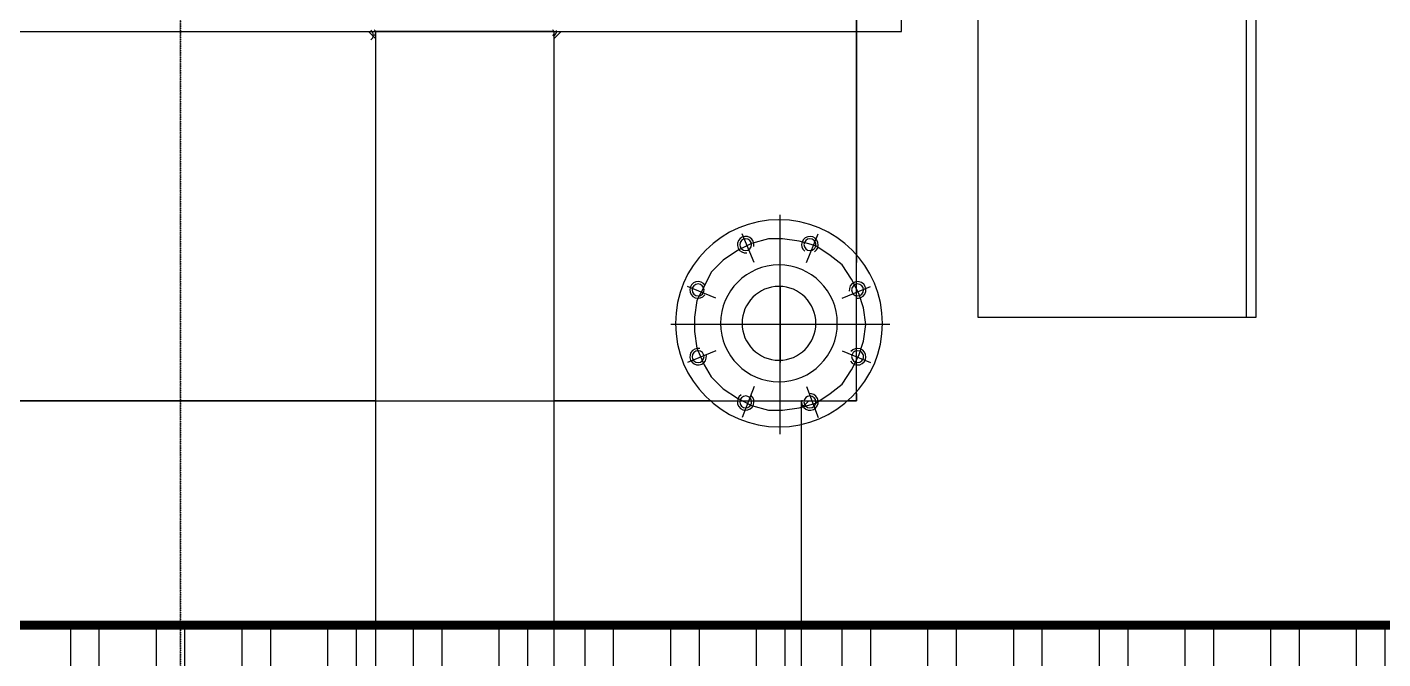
# Model space of a CAD drawing. Header units: inches. Extents: x 8618018 to 8935006, y 2431589 to 2567223.
# Drawn here: x 8819490 to 8820996, y 2501810 to 2502512 of the extents above; entities that cross this region are included whole.
import ezdxf

# ---------------------------------------------------------------- set-up
doc = ezdxf.new("R2010")
doc.units = ezdxf.units.IN
doc.header["$MEASUREMENT"] = 0
doc.linetypes.add('CENTER', pattern=[2, 1.25, -0.25, 0.25, -0.25])
for name, color, linetype in [('CEN', 252, 'CENTER'), ('EQ', 252, 'Continuous'), ('SKID', 252, 'Continuous')]:
    doc.layers.add(name, color=color, linetype=linetype)
doc.layers.add('CL', color=252, linetype='CENTER', lineweight=5)

# ---------------------------------------------------------------- blocks, each defined once
blk = doc.blocks.new('A$C1a45f9b6')
at = {"layer": 'CEN', "linetype": 'CENTER', "ltscale": 0.03}
blk.add_line((466.6, 2533.9), (466.6, -83.8), dxfattribs=at)
at = {"layer": 'EQ'}
for p, q in [((1217.5, 949.1), (1217.5, 2448.2)), ((1352.3, 2241.9), (1352.3, 1041.7)), ((1651.1, 1041.7), (1651.1, 2241.9)), ((1661.6, 1041.7), (1661.6, 2241.9)), ((1217.5, 1398.6), (1217.5, 1358.9)), ((1217.5, 1398.6), (1217.5, 1358.9)), ((1267.7, 1358.9), (1267.7, 1382.7)), ((1267.7, 1358.9), (1267.7, 1382.7)), ((-331.8, 1358.9), (1267.7, 1358.9)), ((-331.8, 1358.9), (1267.7, 1358.9)), ((683.4, 1351), (675.5, 1358.9)), ((675.5, 1358.9), (683.4, 1358.9)), ((675.5, 1358.9), (683.4, 1358.9)), ((683.4, 1351), (675.5, 1358.9)), ((675.5, 1358.9), (683.4, 1358.9)), ((675.5, 1358.9), (683.4, 1358.9)), ((881.7, 1358.9), (683.4, 1358.9)), ((683.4, 1358.9), (683.4, 29.1)), ((683.4, 1358.9), (683.4, 1351)), ((881.7, 1358.9), (683.4, 1358.9)), ((683.4, 1358.9), (683.4, 29.1)), ((683.4, 1358.9), (683.4, 1351)), ((881.7, 29.1), (881.7, 1358.9)), ((881.7, 1358.9), (889.6, 1358.9)), ((889.6, 1358.9), (881.7, 1351)), ((881.7, 1351), (881.7, 1358.9)), ((881.7, 1351), (881.7, 1358.9)), ((881.7, 29.1), (881.7, 1358.9)), ((881.7, 1358.9), (889.6, 1358.9)), ((889.6, 1358.9), (881.7, 1351)), ((881.7, 1351), (881.7, 1358.9)), ((881.7, 1351), (881.7, 1358.9)), ((1217.5, 1358.9), (1217.5, 1102.5)), ((1217.5, 1358.9), (1217.5, 1102.5)), ((1132.9, 912.1), (1132.9, 1155.3)), ((1132.9, 912.1), (1132.9, 1155.3)), ((1103.8, 1102.5), (1090.6, 1134.2)), ((1103.8, 1102.5), (1090.6, 1134.2)), ((1162, 1102.5), (1175.2, 1134.2)), ((1162, 1102.5), (1175.2, 1134.2)), ((1085.3, 1115.7), (1069.4, 1105.1)), ((1085.3, 1115.7), (1069.4, 1105.1)), ((1101.1, 1123.6), (1085.3, 1115.7)), ((1101.1, 1123.6), (1085.3, 1115.7)), ((1119.7, 1128.9), (1101.1, 1123.6)), ((1119.7, 1128.9), (1101.1, 1123.6)), ((1135.5, 1128.9), (1119.7, 1128.9)), ((1135.5, 1128.9), (1119.7, 1128.9)), ((1154, 1126.3), (1135.5, 1128.9)), ((1154, 1126.3), (1135.5, 1128.9)), ((1172.5, 1121), (1154, 1126.3)), ((1172.5, 1121), (1154, 1126.3)), ((1188.4, 1110.4), (1172.5, 1121)), ((1188.4, 1110.4), (1172.5, 1121)), ((1069.4, 1105.1), (1056.2, 1091.9)), ((1069.4, 1105.1), (1056.2, 1091.9)), ((1201.6, 1099.8), (1188.4, 1110.4)), ((1201.6, 1099.8), (1188.4, 1110.4)), ((1212.2, 1084), (1201.6, 1099.8)), ((1212.2, 1084), (1201.6, 1099.8)), ((1217.5, 957.1), (1217.5, 1102.5)), ((1217.5, 957.1), (1217.5, 1102.5)), ((1056.2, 1091.9), (1048.3, 1076)), ((1056.2, 1091.9), (1048.3, 1076)), ((1061.5, 1062.8), (1029.8, 1076)), ((1061.5, 1062.8), (1029.8, 1076)), ((1048.3, 1076), (1040.3, 1060.2)), ((1048.3, 1076), (1040.3, 1060.2)), ((1132.9, 1076), (1132.9, 991.4)), ((1201.6, 1062.8), (1233.3, 1076)), ((1201.6, 1062.8), (1233.3, 1076)), ((1220.1, 1068.1), (1212.2, 1084)), ((1220.1, 1068.1), (1212.2, 1084)), ((1040.3, 1060.2), (1037.7, 1041.7)), ((1040.3, 1060.2), (1037.7, 1041.7)), ((1225.4, 1052.2), (1220.1, 1068.1)), ((1225.4, 1052.2), (1220.1, 1068.1)), ((1037.7, 1041.7), (1037.7, 1025.8)), ((1037.7, 1041.7), (1037.7, 1025.8)), ((1228, 1033.7), (1225.4, 1052.2)), ((1228, 1033.7), (1225.4, 1052.2)), ((1352.3, 1041.7), (1661.6, 1041.7)), ((1254.5, 1033.7), (1011.3, 1033.7)), ((1254.5, 1033.7), (1011.3, 1033.7)), ((1037.7, 1025.8), (1040.3, 1007.3)), ((1037.7, 1025.8), (1040.3, 1007.3)), ((1175.2, 1033.7), (1087.9, 1033.7)), ((1225.4, 1015.2), (1228, 1033.7)), ((1225.4, 1015.2), (1228, 1033.7)), ((1220.1, 999.4), (1225.4, 1015.2)), ((1220.1, 999.4), (1225.4, 1015.2)), ((1061.5, 1004.6), (1029.8, 991.4)), ((1061.5, 1004.6), (1029.8, 991.4)), ((1040.3, 1007.3), (1048.3, 988.8)), ((1040.3, 1007.3), (1048.3, 988.8)), ((1201.6, 1004.6), (1233.3, 991.4)), ((1201.6, 1004.6), (1233.3, 991.4)), ((1212.2, 983.5), (1220.1, 999.4)), ((1212.2, 983.5), (1220.1, 999.4)), ((1048.3, 988.8), (1056.2, 975.6)), ((1048.3, 988.8), (1056.2, 975.6)), ((1201.6, 967.6), (1212.2, 983.5)), ((1201.6, 967.6), (1212.2, 983.5)), ((1056.2, 975.6), (1069.4, 962.3)), ((1056.2, 975.6), (1069.4, 962.3)), ((1103.8, 965), (1090.6, 930.6)), ((1103.8, 965), (1090.6, 930.6)), ((1162, 965), (1175.2, 930.6)), ((1162, 965), (1175.2, 930.6)), ((1188.4, 957.1), (1201.6, 967.6)), ((1188.4, 957.1), (1201.6, 967.6)), ((-281.6, 949.1), (1217.5, 949.1)), ((683.4, 949.1), (252.5, 949.1)), ((683.4, 949.1), (252.5, 949.1)), ((1056.2, 949.1), (881.7, 949.1)), ((1056.2, 949.1), (881.7, 949.1)), ((1056.2, 949.1), (1209.5, 949.1)), ((1056.2, 949.1), (1209.5, 949.1)), ((1069.4, 962.3), (1085.3, 951.8)), ((1069.4, 962.3), (1085.3, 951.8)), ((1085.3, 951.8), (1101.1, 943.8)), ((1085.3, 951.8), (1101.1, 943.8)), ((1156.7, 949.1), (1164.6, 949.1)), ((1164.6, 949.1), (1156.7, 941.2)), ((1156.7, 941.2), (1156.7, 949.1)), ((1156.7, 941.2), (1156.7, 949.1)), ((1156.7, 922.7), (1156.7, 949.1)), ((1156.7, 949.1), (1164.6, 949.1)), ((1164.6, 949.1), (1156.7, 941.2)), ((1156.7, 941.2), (1156.7, 949.1)), ((1156.7, 941.2), (1156.7, 949.1)), ((1156.7, 922.7), (1156.7, 949.1)), ((1172.5, 946.5), (1188.4, 957.1)), ((1172.5, 946.5), (1188.4, 957.1)), ((1217.5, 949.1), (1209.5, 949.1)), ((1217.5, 949.1), (1209.5, 949.1)), ((1217.5, 957.1), (1217.5, 949.1)), ((1217.5, 957.1), (1217.5, 949.1)), ((1101.1, 943.8), (1119.7, 938.6)), ((1101.1, 943.8), (1119.7, 938.6)), ((1119.7, 938.6), (1135.5, 938.6)), ((1119.7, 938.6), (1135.5, 938.6)), ((1135.5, 938.6), (1154, 941.2)), ((1135.5, 938.6), (1154, 941.2)), ((1154, 941.2), (1172.5, 946.5)), ((1154, 941.2), (1172.5, 946.5)), ((1156.7, 29.1), (1156.7, 922.7)), ((1156.7, 29.1), (1156.7, 922.7))]:
    blk.add_line(p, q, dxfattribs=at)
for centre, radius, start, end in [((674.2, 1355), 6.61, 0, 53.0579), ((674.2, 1355), 6.61, 0, 53.0579), ((679.5, 1357.6), 3.97, 0, 53.0618), ((679.5, 1357.6), 3.97, 0, 53.0618), ((679.5, 1357.6), 3.97, 306.9406, 359.9976), ((679.5, 1357.6), 3.97, 306.9406, 359.9976), ((877.7, 1357.6), 3.97, 0, 53.0618), ((877.7, 1357.6), 3.97, 0, 53.0618), ((877.7, 1357.6), 3.97, 306.9406, 359.9976), ((877.7, 1357.6), 3.97, 306.9406, 359.9976), ((875.1, 1360.2), 9.25, 311.4074, 0.0001), ((875.1, 1360.2), 9.25, 311.4074, 0.0001), ((674.2, 1355), 6.61, 306.9416, 0.0005), ((674.2, 1355), 6.61, 306.9416, 0.0005), ((1131.5, 1035), 115, 90, 180), ((1131.5, 1035), 115, 90, 180), ((1131.5, 1035), 115, 0, 90), ((1131.5, 1035), 115, 0, 90), ((1094.5, 1122.3), 9.25, 59.9978, 132.4984), ((1094.5, 1122.3), 9.25, 59.9978, 132.4984), ((1094.5, 1122.3), 9.25, 347.4976, 59.9976), ((1094.5, 1122.3), 9.25, 347.4976, 59.9976), ((1165.9, 1122.3), 9.25, 87.4975, 159.9975), ((1165.9, 1122.3), 9.25, 87.4975, 159.9975), ((1165.9, 1122.3), 9.25, 14.9974, 87.498), ((1165.9, 1122.3), 9.25, 14.9974, 87.498), ((1094.5, 1122.3), 9.25, 132.4978, 204.9979), ((1094.5, 1122.3), 9.25, 132.4978, 204.9979), ((1094.5, 1122.3), 9.25, 204.9983, 277.4985), ((1094.5, 1122.3), 9.25, 204.9983, 277.4985), ((1094.5, 1122.3), 6.61, 157.5002, 247.5002), ((1094.5, 1122.3), 6.61, 157.5002, 247.5002), ((1094.5, 1122.3), 6.61, 67.5002, 157.5002), ((1094.5, 1122.3), 6.61, 67.5002, 157.5002), ((1094.5, 1122.3), 6.61, 247.5002, 337.5002), ((1094.5, 1122.3), 6.61, 247.5002, 337.5002), ((1094.5, 1122.3), 6.61, 337.5002, 67.5002), ((1094.5, 1122.3), 6.61, 337.5002, 67.5002), ((1165.9, 1122.3), 9.25, 159.9979, 232.4981), ((1165.9, 1122.3), 9.25, 159.9979, 232.4981), ((1165.9, 1122.3), 6.61, 112.4998, 202.4998), ((1165.9, 1122.3), 6.61, 112.4998, 202.4998), ((1165.9, 1122.3), 6.61, 202.4998, 292.4998), ((1165.9, 1122.3), 6.61, 202.4998, 292.4998), ((1165.9, 1122.3), 6.61, 22.4998, 112.4998), ((1165.9, 1122.3), 6.61, 22.4998, 112.4998), ((1165.9, 1122.3), 6.61, 292.4998, 22.4998), ((1165.9, 1122.3), 6.61, 292.4998, 22.4998), ((1165.9, 1122.3), 9.25, 302.4972, 14.9972), ((1165.9, 1122.3), 9.25, 302.4972, 14.9972), ((1131.5, 1035), 64.8, 90, 180), ((1131.5, 1035), 64.8, 90, 180), ((1131.5, 1035), 64.8, 0, 90), ((1131.5, 1035), 64.8, 0, 90), ((1041.7, 1072.1), 9.25, 104.9974, 177.498), ((1041.7, 1072.1), 9.25, 104.9974, 177.498), ((1041.7, 1072.1), 9.25, 177.4975, 249.9975), ((1041.7, 1072.1), 9.25, 177.4975, 249.9975), ((1041.7, 1072.1), 6.61, 112.4998, 202.4998), ((1041.7, 1072.1), 6.61, 112.4998, 202.4998), ((1041.7, 1072.1), 6.61, 202.4998, 292.4998), ((1041.7, 1072.1), 6.61, 202.4998, 292.4998), ((1041.7, 1072.1), 6.61, 22.4998, 112.4998), ((1041.7, 1072.1), 6.61, 22.4998, 112.4998), ((1041.7, 1072.1), 9.25, 32.4972, 104.9972), ((1041.7, 1072.1), 9.25, 32.4972, 104.9972), ((1041.7, 1072.1), 6.61, 292.4998, 22.4998), ((1041.7, 1072.1), 6.61, 292.4998, 22.4998), ((1131.5, 1035), 41, 90, 180), ((1131.5, 1035), 41, 0, 90), ((1218.8, 1072.1), 9.25, 114.9983, 187.4985), ((1218.8, 1072.1), 9.25, 114.9983, 187.4985), ((1218.8, 1072.1), 6.61, 157.5002, 247.5002), ((1218.8, 1072.1), 6.61, 157.5002, 247.5002), ((1218.8, 1072.1), 6.61, 67.5002, 157.5002), ((1218.8, 1072.1), 6.61, 67.5002, 157.5002), ((1218.8, 1072.1), 9.25, 42.4978, 114.9979), ((1218.8, 1072.1), 9.25, 42.4978, 114.9979), ((1218.8, 1072.1), 6.61, 247.5002, 337.5002), ((1218.8, 1072.1), 6.61, 247.5002, 337.5002), ((1218.8, 1072.1), 6.61, 337.5002, 67.5002), ((1218.8, 1072.1), 6.61, 337.5002, 67.5002), ((1218.8, 1072.1), 9.25, 329.9978, 42.4984), ((1218.8, 1072.1), 9.25, 329.9978, 42.4984), ((1041.7, 1072.1), 9.25, 249.9979, 322.4981), ((1041.7, 1072.1), 9.25, 249.9979, 322.4981), ((1218.8, 1072.1), 9.25, 257.4976, 329.9976), ((1218.8, 1072.1), 9.25, 257.4976, 329.9976), ((1131.5, 1035), 115, 180, 270), ((1131.5, 1035), 115, 180, 270), ((1131.5, 1035), 64.8, 180, 270), ((1131.5, 1035), 64.8, 180, 270), ((1131.5, 1035), 41, 180, 270), ((1131.5, 1035), 64.8, 270, 0), ((1131.5, 1035), 115, 270, 0), ((1131.5, 1035), 64.8, 270, 0), ((1131.5, 1035), 115, 270, 0), ((1131.5, 1035), 41, 270, 0), ((1041.7, 998), 9.25, 149.9978, 222.4984), ((1041.7, 998), 9.25, 149.9978, 222.4984), ((1041.7, 998), 9.25, 77.4976, 149.9976), ((1041.7, 998), 9.25, 77.4976, 149.9976), ((1041.7, 998), 6.61, 157.5002, 247.5002), ((1041.7, 998), 6.61, 157.5002, 247.5002), ((1041.7, 998), 6.61, 67.5002, 157.5002), ((1041.7, 998), 6.61, 67.5002, 157.5002), ((1041.7, 998), 6.61, 247.5002, 337.5002), ((1041.7, 998), 6.61, 247.5002, 337.5002), ((1041.7, 998), 6.61, 337.5002, 67.5002), ((1041.7, 998), 6.61, 337.5002, 67.5002), ((1041.7, 998), 9.25, 294.9983, 7.4985), ((1041.7, 998), 9.25, 294.9983, 7.4985), ((1218.8, 998), 9.25, 69.9979, 142.4981), ((1218.8, 998), 9.25, 69.9979, 142.4981), ((1218.8, 998), 6.61, 112.4998, 202.4998), ((1218.8, 998), 6.61, 112.4998, 202.4998), ((1218.8, 998), 6.61, 202.4998, 292.4998), ((1218.8, 998), 6.61, 202.4998, 292.4998), ((1218.8, 998), 6.61, 22.4998, 112.4998), ((1218.8, 998), 6.61, 22.4998, 112.4998), ((1218.8, 998), 9.25, 284.9974, 357.498), ((1218.8, 998), 9.25, 284.9974, 357.498), ((1218.8, 998), 6.61, 292.4998, 22.4998), ((1218.8, 998), 6.61, 292.4998, 22.4998), ((1218.8, 998), 9.25, 357.4975, 69.9975), ((1218.8, 998), 9.25, 357.4975, 69.9975), ((1041.7, 998), 9.25, 222.4978, 294.9979), ((1041.7, 998), 9.25, 222.4978, 294.9979), ((1218.8, 998), 9.25, 212.4972, 284.9972), ((1218.8, 998), 9.25, 212.4972, 284.9972), ((1094.5, 947.8), 9.25, 122.4972, 194.9972), ((1094.5, 947.8), 9.25, 122.4972, 194.9972), ((1094.5, 947.8), 6.61, 112.4998, 202.4998), ((1094.5, 947.8), 6.61, 112.4998, 202.4998), ((1094.5, 947.8), 6.61, 22.4998, 112.4998), ((1094.5, 947.8), 6.61, 22.4998, 112.4998), ((1094.5, 947.8), 6.61, 292.4998, 22.4998), ((1094.5, 947.8), 6.61, 292.4998, 22.4998), ((1094.5, 947.8), 9.25, 339.9979, 52.4981), ((1094.5, 947.8), 9.25, 339.9979, 52.4981), ((1165.9, 947.8), 9.25, 167.4976, 239.9976), ((1165.9, 947.8), 9.25, 167.4976, 239.9976), ((1165.9, 947.8), 6.61, 157.5002, 247.5002), ((1165.9, 947.8), 6.61, 157.5002, 247.5002), ((1165.9, 947.8), 6.61, 67.5002, 157.5002), ((1165.9, 947.8), 6.61, 67.5002, 157.5002), ((1165.9, 947.8), 9.25, 24.9983, 97.4985), ((1165.9, 947.8), 9.25, 24.9983, 97.4985), ((1165.9, 947.8), 6.61, 337.5002, 67.5002), ((1165.9, 947.8), 6.61, 337.5002, 67.5002), ((1165.9, 947.8), 9.25, 312.4978, 24.9979), ((1165.9, 947.8), 9.25, 312.4978, 24.9979), ((1094.5, 947.8), 9.25, 194.9974, 267.498), ((1094.5, 947.8), 9.25, 194.9974, 267.498), ((1094.5, 947.8), 6.61, 202.4998, 292.4998), ((1094.5, 947.8), 6.61, 202.4998, 292.4998), ((1094.5, 947.8), 9.25, 267.4975, 339.9975), ((1094.5, 947.8), 9.25, 267.4975, 339.9975), ((1165.9, 947.8), 9.25, 239.9978, 312.4984), ((1165.9, 947.8), 9.25, 239.9978, 312.4984), ((1165.9, 947.8), 6.61, 247.5002, 337.5002), ((1165.9, 947.8), 6.61, 247.5002, 337.5002)]:
    blk.add_arc(centre, radius, start, end, dxfattribs=at)

msp = doc.modelspace()

# ---------------------------------------------------------------- hatches: boundary and pattern name
at = {"layer": 'SKID'}
h = msp.add_hatch(dxfattribs=at)
h.set_pattern_fill('ANSI32', color=256, scale=10, angle=45)
h.set_pattern_definition([(90, (61395.93, 131435.61), (-95.25, 0), []), (90, (61427.68, 131467.36), (-95.25, 0), [])])
h.paths.add_polyline_path([(8813735, 2508347.9), (8811072.5, 2508347.9), (8811072.5, 2501847.9), (8809072.5, 2501847.9), (8809072.5, 2508347.9), (8807247.5, 2508347.9), (8807247.5, 2500847.9), (8822347.5, 2500847.9), (8822347.5, 2508347.9), (8821097.5, 2508347.9), (8821097.5, 2501847.9), (8818597.5, 2501847.9), (8818597.5, 2508347.9), (8816235, 2508347.9), (8816235, 2501847.9), (8813735, 2501847.9)])

# ---------------------------------------------------------------- linework, layer by layer
at = {"layer": 'CL', "ltscale": 2}
msp.add_line((8819660, 2503559.2), (8819660, 2500500.7), dxfattribs=at)
at = {"layer": 'SKID', "const_width": 10}
msp.add_lwpolyline([(8818597.5, 2508347.9), (8818597.5, 2501847.9), (8821097.5, 2501847.9), (8821097.5, 2508347.9)], dxfattribs=at)

# ---------------------------------------------------------------- block references
at = {"layer": 'EQ'}
msp.add_blockref('A$C1a45f9b6', (8819193.7, 2501147.9), dxfattribs=at)

doc.saveas('drawing.dxf')
